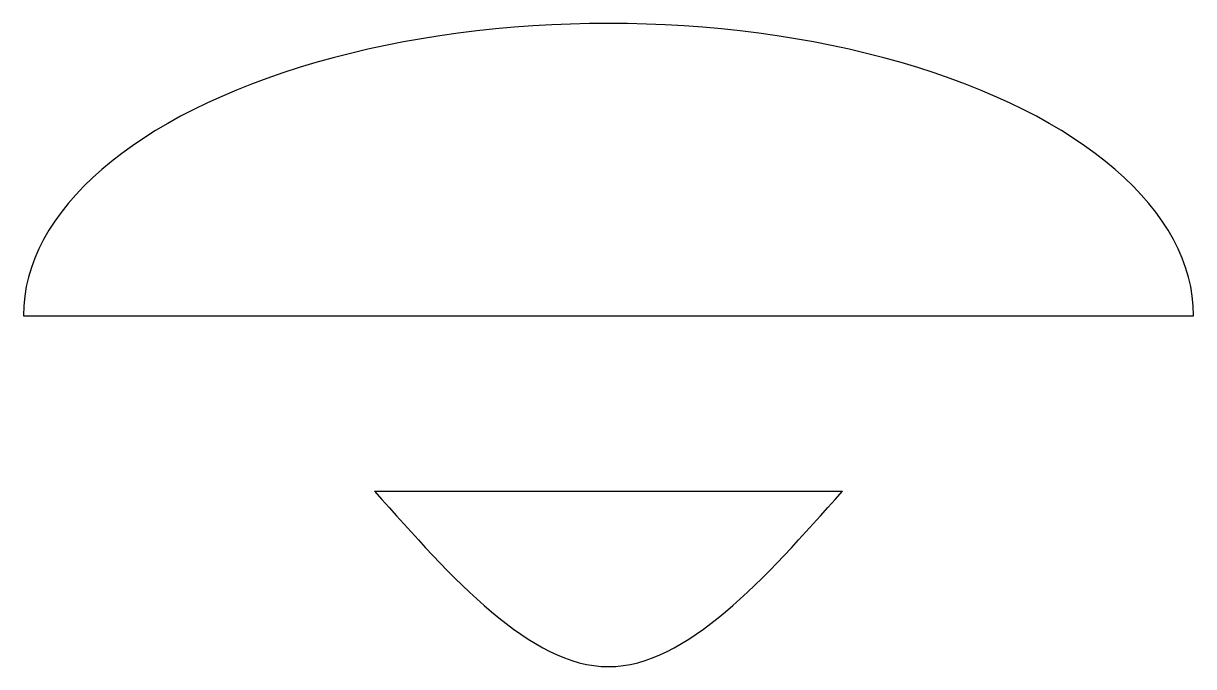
# Model space of a CAD drawing. Extents: x -10 to 10, y -6 to 5.
import ezdxf

# ---------------------------------------------------------------- set-up
doc = ezdxf.new("R2010")
doc.units = 0

msp = doc.modelspace()

# ---------------------------------------------------------------- linework, layer by layer
for p, q in [((-10, 0), (10, 0)), ((-4, -3), (4, -3))]:
    msp.add_line(p, q)
msp.add_ellipse((0, 0), major_axis=(10, 0), ratio=0.5, start_param=0, end_param=3.141593)
msp.add_spline([(-4, -3), (0, -6), (4, -3)], degree=3)

doc.saveas('drawing.dxf')
